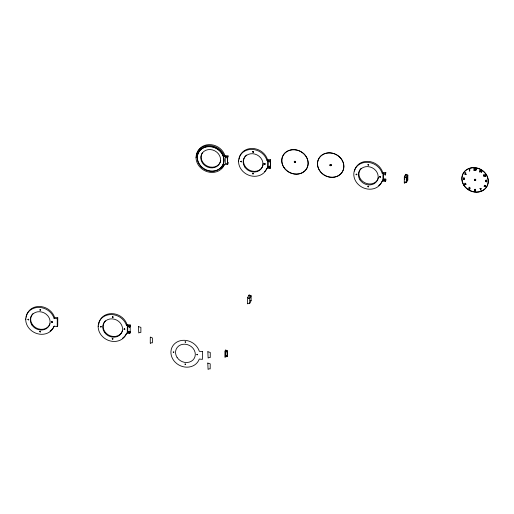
<?xml version="1.0" encoding="UTF-8"?>
<svg xmlns="http://www.w3.org/2000/svg" width="514" height="514" viewBox="0 0 514 514"><rect width="100%" height="100%" fill="white"/><g stroke="black" fill="none" stroke-linecap="round" stroke-linejoin="round"><path stroke-width="0.77" d="M57.272 318.751L54.105 318.423A14.867 13.043 27.3 0 0 31.81 309.132A14.867 13.043 27.3 0 0 31.707 330.862A14.867 13.043 27.3 0 0 54.066 326.172L57.234 326.493L57.272 318.751L57.767 317.793L54.6 317.466A14.867 13.043 27.3 0 0 39.289 306.46A14.867 13.043 27.3 0 0 26.259 317.222M57.767 317.793L57.729 325.535L57.234 326.493M98.714 324.373A14.867 13.043 27.3 0 1 111.744 313.617A14.867 13.043 27.3 0 1 127.054 324.617L130.222 324.944L129.727 325.902L126.56 325.574A14.867 13.043 27.3 0 0 104.265 316.283A14.867 13.043 27.3 0 0 104.162 338.013A14.867 13.043 27.3 0 0 126.521 333.323L129.689 333.65L130.145 331.459L129.085 331.35L128.641 332.217L127.639 332.796L127.279 332.552L127.318 326.454L129.721 327.225L130.164 326.358L129.11 326.249M129.085 331.35L127.735 331.736L127.755 326.403M129.721 327.225L129.727 325.902M129.689 333.65L130.183 332.693L130.222 324.944M150.261 343.204L150.294 337.184M228.1 155.935L227.606 156.892L224.438 156.564A14.867 13.043 27.3 0 0 202.143 147.274A14.867 13.043 27.3 0 0 202.041 169.003A14.867 13.043 27.3 0 0 224.4 164.313L227.567 164.634L228.062 163.677L228.068 162.36L227.618 163.221L225.228 163.529L225.235 157.412L227.644 158.119L228.1 155.935L224.933 155.607A14.867 13.043 27.3 0 0 208.973 144.614A14.867 13.043 27.3 0 0 196.528 156.558M224.907 357.069L224.939 351.049M225.402 356.112L225.434 350.092M227.567 164.634L227.606 156.892M227.618 163.221L227.644 158.119M225.119 357.185L226.096 356.613L227.059 356.71L227.085 351.852L227.58 350.895L225.646 350.015M227.059 356.71L227.554 355.752L227.58 350.895M247.581 303.723L247.607 297.702M248.994 295.595L248.994 295.017L247.619 297.657M247.787 303.838L248.763 303.266L249.727 303.363L249.753 298.505L251.14 295.813L249.206 294.94M249.727 303.363L251.115 300.677L251.14 295.813M270.537 166.305L269.484 166.195L269.04 167.063L267.704 167.493L267.826 161.171L270.12 162.064L270.563 161.197L270.537 166.305L270.088 168.489L266.92 168.162A14.867 13.043 27.3 0 1 244.555 172.858A14.867 13.043 27.3 0 1 244.664 151.129A14.867 13.043 27.3 0 1 266.959 160.419L270.126 160.741L270.615 159.783L267.453 159.462A14.867 13.043 27.3 0 0 252.136 148.456A14.867 13.043 27.3 0 0 239.106 159.218M269.484 166.195L268.135 166.581L268.147 161.248M270.12 162.064L270.126 160.741M270.088 168.489L270.582 167.532L270.615 159.783M385.853 172.685L385.359 173.648L382.191 173.321A14.867 13.043 27.3 0 0 359.896 164.03A14.867 13.043 27.3 0 0 359.794 185.76A14.867 13.043 27.3 0 0 382.153 181.063L385.32 181.391L385.815 180.433L385.821 179.11L384.768 179.007L384.273 179.964L383.271 180.542L382.911 180.279L382.956 174.182L385.352 174.966L385.853 172.685L382.686 172.363A14.867 13.043 27.3 0 0 367.94 161.37A14.867 13.043 27.3 0 0 354.493 171.098M384.768 179.007L383.418 179.386L383.431 174.053M385.32 181.391L385.821 179.11M385.352 174.966L385.359 173.648M405.687 174.895L405.694 174.317L404.306 177.009L404.274 183.023L404.794 182.014M404.486 183.145L405.462 182.566L406.426 182.669L406.452 177.805L407.84 175.12L405.906 174.246L404.518 176.932L406.452 177.805M406.426 182.669L407.814 179.977L407.84 175.12M480.455 170.956L480.455 171.175A1.542 1.356 27.3 0 1 479.967 170.854L479.96 172.28L479.883 170.442A1.253 1.099 27.3 0 0 480.461 170.937M481.991 171.111L481.991 171.329A1.542 1.356 27.3 0 1 481.502 171.008L481.496 172.434L481.419 170.597A1.253 1.099 27.3 0 0 481.997 171.098M406.69 178.814C406.433 181.68 407.075 177.433 406.664 179.566M407.261 178.403C407.518 176.019 407.294 180.343 407.21 177.972M407.461 177.857L407.486 178.422M406.882 179.11L406.767 179.135M407.403 178.487L407.538 178.03M225.685 156.519L226.109 156.397L225.659 157.265M406.722 179.547L406.934 179.135M404.769 179.662L404.775 178.493M474.737 189.55L474.962 189.216A0.797 0.7 27.3 0 1 475.167 189.248L475.469 189.428M407.306 178.416L407.364 177.972M25.7 319.374L25.944 318.898M54.105 318.423L54.6 317.466M98.155 326.525L98.431 325.985M196.033 157.515L196.219 157.155M126.56 325.574L127.054 324.617M127.311 326.518L127.536 326.088M127.735 326.364L128.179 325.503L127.857 325.471M127.279 332.532L127.729 331.671M127.703 332.77L128.147 331.909M224.438 156.564L224.933 155.607M238.547 161.37L238.766 160.953M266.959 160.419L267.453 159.462M267.704 161.357L267.878 161.036M268.128 161.21L268.295 160.882M268.436 160.612L268.244 160.323M267.678 167.378L268.122 166.51M268.102 167.615L268.546 166.748M247.819 297.625L248.789 298.403L250.177 295.717M225.151 350.978L226.115 351.749L226.61 350.792M226.096 356.613L226.584 355.656L227.554 355.752M382.191 173.321L382.686 172.363M383.707 173.456L383.528 173.134M382.911 180.279L383.405 179.322M383.335 180.517L383.829 179.559M405.482 177.709L406.87 175.017M405.462 182.566L406.503 180.549M474.788 189.473L475.482 190.161L474.679 189.923M150.473 343.32L151.45 342.748L152.414 342.844L152.44 337.987L150.506 337.113M225.614 356.228L226.584 355.656M475.212 190.874C476.137 189.949 473.754 189.974 475.09 190.9M484.998 186.71L484.439 186.152L485.197 186.402M469.841 188.297L469.886 187.34L468.903 187.237L469.79 188.034A0.675 0.591 27.3 0 0 468.871 188.188A0.675 0.591 27.3 0 0 469.263 189.056A0.675 0.591 27.3 0 0 470.117 188.683C469.533 189.64 468.363 187.854 469.777 188.22M463.904 178.686L463.538 179.135L464.547 179.161L464.238 179.572L463.275 179.11L463.744 177.754L464.508 178.197L463.66 178.024L464.058 178.724M475.823 168.637L475.9 170.475L475.906 169.048A1.542 1.356 27.3 0 0 476.394 169.363L476.394 169.151A1.253 1.099 27.3 0 1 475.81 168.643M474.73 170.14L473.76 170.256L475.064 170.391M485.505 174.799L485.582 176.636L485.589 175.21A1.542 1.356 27.3 0 0 486.077 175.525L486.071 175.319A1.253 1.099 27.3 0 1 485.492 174.805M465.774 174.381L464.797 174.497L466.108 174.631M406.85 179.881L407.814 179.977M269.04 167.063L270.094 167.166M267.415 167.204L270.582 167.532M384.273 179.964L385.327 180.067M382.647 180.106L385.815 180.433M248.789 298.403L249.753 298.505M250.151 300.574L251.115 300.677M128.641 332.217L129.695 332.327M127.016 332.365L130.183 332.693M226.115 351.749L227.085 351.852M486.25 181.705L486.931 181.519L486.482 181.924A0.694 0.604 27.3 0 1 485.762 181.487M465.568 173.873L465.093 173.064L466.005 173.096L465.041 172.788L464.849 173.385L465.6 174.182M474.563 169.941L473.818 169.151L474.004 168.547L474.955 168.823L474.036 168.849L474.563 169.665A1.349 1.182 27.3 0 1 475.058 170.218M485.916 180.979L486.906 181.018L486.482 180.08A0.681 0.598 27.3 0 0 485.717 180.453L485.672 180.787A3.148 2.763 27.3 0 0 485.672 181.031L485.717 181.313M486.026 181.5L485.91 181.063M475.566 189.55L475.694 190.585L475.244 191.073A0.765 0.668 27.3 0 1 474.987 191.079M474.981 191.112A0.687 0.604 27.3 0 1 474.448 190.283M465.575 173.957A1.349 1.182 27.3 0 1 466.102 174.464M126.637 333.323A14.867 13.043 27.3 0 1 122.505 338.206M122.499 330.836A10.139 8.892 27.3 0 1 108.396 334.961A10.139 8.892 27.3 0 1 105.357 320.82M224.515 164.313A14.867 13.043 27.3 0 1 221.271 168.534M220.75 160.709A10.139 8.892 27.3 0 1 207.784 166.343A10.139 8.892 27.3 0 1 202.265 152.96M267.036 168.162A14.867 13.043 27.3 0 1 264.607 171.65M263.29 163.208A10.139 8.892 27.3 0 1 249.573 170.224A10.139 8.892 27.3 0 1 246.437 155.029M382.249 181.114A14.867 13.043 27.3 0 1 378.625 185.599M378.503 177.465A10.139 8.892 27.3 0 1 364.599 182.656A10.139 8.892 27.3 0 1 361.136 168.271M54.182 326.172A14.867 13.043 27.3 0 1 50.051 331.055M50.044 323.685A10.139 8.892 27.3 0 1 35.941 327.81A10.139 8.892 27.3 0 1 32.902 313.662M138.484 326.66L138.748 332.95L139.814 332.359L140.868 332.468L140.894 327.367L138.484 326.641M202.484 351.615L202.445 359.357L199.278 359.035A14.867 13.043 27.3 0 1 176.919 363.726A14.867 13.043 27.3 0 1 177.022 341.996A14.867 13.043 27.3 0 1 199.316 351.287L202.484 351.615M207.797 363.102L208.067 369.393L209.127 368.808L210.181 368.911L210.207 363.809L207.804 363.07M207.855 351.749L208.119 358.04L209.185 357.448L210.239 357.558L210.265 352.456L207.855 351.73M464.74 184.185L465.003 184.854L465.247 184.442C467.547 185.336 464.097 181.224 465.009 184.211L464.74 184.185M465.254 183.414L465.254 184.237L465.87 184.301L465.254 183.414M469.295 169.35L469.526 171.201L469.533 169.781A1.542 1.356 27.3 0 0 470.021 170.089L470.014 169.883A1.253 1.099 27.3 0 1 469.436 169.369L469.295 169.35M480.031 188.381L480.031 188.554A3.161 2.776 27.3 0 1 480.667 189.75A2.628 2.307 27.3 0 1 480.776 190.257L481.027 190.283A2.853 2.506 27.3 0 0 480.32 188.644L481.31 188.516L480.031 188.381M483.43 175.486C485.036 178.538 484.516 172.421 483.436 175.454M484.471 175.627L484.297 176.27L483.796 176.154A1.715 1.503 27.3 0 1 483.822 174.946L484.31 174.946L484.471 175.627M484.143 186.28C486.764 187.751 484.278 183.273 484.143 186.261M485.942 180.594C486.964 182.02 486.636 179.206 485.942 180.594M485.12 185.554L484.477 185.458L485.12 185.554M28.019 319.573C28.726 320.929 29.06 318.513 28.019 319.541M28.103 319.4C28.848 320.749 29.118 318.352 28.109 319.367M39.874 309.929C40.336 311.233 41.396 309.036 40.105 309.518C40.869 309.948 40.214 310.18 39.874 309.929M39.751 331.659C40.767 333.111 40.657 330.052 39.751 331.659M39.841 331.491L40.542 331.826L39.867 331.446M51.606 322.015C52.614 323.447 52.544 320.428 51.606 322.015M51.696 321.841L52.389 322.194L51.721 321.803M100.468 326.724C101.207 327.926 101.47 325.979 100.603 326.422C102.093 326.172 100.513 327.482 100.474 326.692M112.328 317.08C113.279 318.519 113.356 315.512 112.335 317.048M112.418 316.907L113.112 317.228L112.418 316.875M112.206 338.816C113.215 340.255 113.125 337.19 112.206 338.816M112.296 338.642L112.984 338.996L112.27 338.655M124.06 329.166C124.998 330.643 125.018 327.598 124.06 329.166M124.15 328.992L124.844 329.346L124.176 328.954M173.231 352.064C173.944 353.433 174.278 350.953 173.231 352.064M185.085 341.977C185.74 343.32 186.241 340.962 185.091 341.939M184.963 364.15C185.76 365.486 185.946 363.032 184.969 364.118M196.817 354.506C197.389 355.868 197.999 353.536 196.823 354.474M240.867 161.569C241.921 162.977 241.689 160.015 240.867 161.569M240.957 161.396L241.651 161.749L240.931 161.409M252.721 151.919C253.755 153.371 253.608 150.313 252.721 151.919M252.811 151.746L253.505 152.099L252.837 151.707M252.599 173.655C253.196 175.023 253.916 172.64 252.779 173.295C253.633 173.546 253.029 174.124 252.605 173.623M264.459 164.011C265.25 165.347 265.397 162.932 264.459 163.979M264.543 163.837C265.275 165.187 265.584 162.784 264.549 163.805M356.099 174.484C357.057 175.936 357.134 172.871 356.099 174.484M356.189 174.31L356.889 174.644L356.215 174.272M367.94 164.821C368.506 166.24 369.341 163.67 368.056 164.551C368.564 164.319 368.994 165.585 367.947 164.788M367.851 186.556C368.191 187.841 369.425 185.837 368.12 186.132C368.255 186.248 368.911 187.09 367.857 186.524M379.692 176.9C380.713 178.339 380.54 175.325 379.692 176.9M379.782 176.726L380.476 177.079L379.807 176.681M463.891 185.4A13.518 11.861 27.3 0 0 486.713 186.775A13.518 11.861 27.3 0 0 474.473 167.789A13.518 11.861 27.3 0 0 463.891 185.4M463.981 185.226A13.518 11.861 27.3 0 0 486.797 186.601A13.518 11.861 27.3 0 0 474.563 167.615A13.518 11.861 27.3 0 0 463.981 185.226M474.448 180.266A0.694 0.61 27.3 0 0 475.623 180.337A0.694 0.61 27.3 0 0 474.994 179.36A0.694 0.61 27.3 0 0 474.448 180.266M474.538 180.093A0.694 0.61 27.3 0 0 475.713 180.163A0.694 0.61 27.3 0 0 475.084 179.187A0.694 0.61 27.3 0 0 474.538 180.093M177.067 357.416A10.139 8.892 27.3 0 0 194.183 358.451A10.139 8.892 27.3 0 0 185.001 344.207A10.139 8.892 27.3 0 0 177.067 357.416M104.31 332.083A10.139 8.892 27.3 0 0 121.426 333.111A10.139 8.892 27.3 0 0 112.245 318.866A10.139 8.892 27.3 0 0 104.31 332.083M199.438 164.191A13.653 11.976 27.3 0 0 222.491 165.572A13.653 11.976 27.3 0 0 210.13 146.4A13.653 11.976 27.3 0 0 199.438 164.191M199.291 164.48A13.653 11.976 27.3 0 0 222.344 165.861A13.653 11.976 27.3 0 0 209.982 146.689A13.653 11.976 27.3 0 0 199.291 164.48M202.336 162.784A10.139 8.892 27.3 0 0 219.452 163.812A10.139 8.892 27.3 0 0 210.271 149.568A10.139 8.892 27.3 0 0 202.336 162.784M244.703 166.922A10.139 8.892 27.3 0 0 261.819 167.949A10.139 8.892 27.3 0 0 252.644 153.712A10.139 8.892 27.3 0 0 244.703 166.922M283.805 167.371A13.518 11.861 27.3 0 0 306.62 168.74A13.518 11.861 27.3 0 0 294.387 149.754A13.518 11.861 27.3 0 0 283.805 167.371M283.85 167.281A13.518 11.861 27.3 0 0 306.665 168.656A13.518 11.861 27.3 0 0 294.432 149.67A13.518 11.861 27.3 0 0 283.85 167.281M294.361 162.231A0.694 0.61 27.3 0 0 295.537 162.302A0.694 0.61 27.3 0 0 294.907 161.325A0.694 0.61 27.3 0 0 294.361 162.231M294.406 162.148A0.694 0.61 27.3 0 0 295.582 162.218A0.694 0.61 27.3 0 0 294.952 161.242A0.694 0.61 27.3 0 0 294.406 162.148M319.509 170.539A13.518 11.861 27.3 0 0 342.33 171.914A13.518 11.861 27.3 0 0 330.091 152.928A13.518 11.861 27.3 0 0 319.509 170.539M319.554 170.455A13.518 11.861 27.3 0 0 342.375 171.83A13.518 11.861 27.3 0 0 330.136 152.838A13.518 11.861 27.3 0 0 319.554 170.455M330.072 165.405A0.694 0.61 27.3 0 0 331.247 165.476A0.694 0.61 27.3 0 0 330.618 164.499A0.694 0.61 27.3 0 0 330.072 165.405M330.116 165.322A0.694 0.61 27.3 0 0 331.292 165.392A0.694 0.61 27.3 0 0 330.663 164.416A0.694 0.61 27.3 0 0 330.116 165.322M359.941 179.823A10.139 8.892 27.3 0 0 377.058 180.851A10.139 8.892 27.3 0 0 367.876 166.613A10.139 8.892 27.3 0 0 359.941 179.823M31.855 324.932A10.139 8.892 27.3 0 0 48.971 325.96A10.139 8.892 27.3 0 0 39.79 311.715A10.139 8.892 27.3 0 0 31.855 324.932"/></g></svg>
